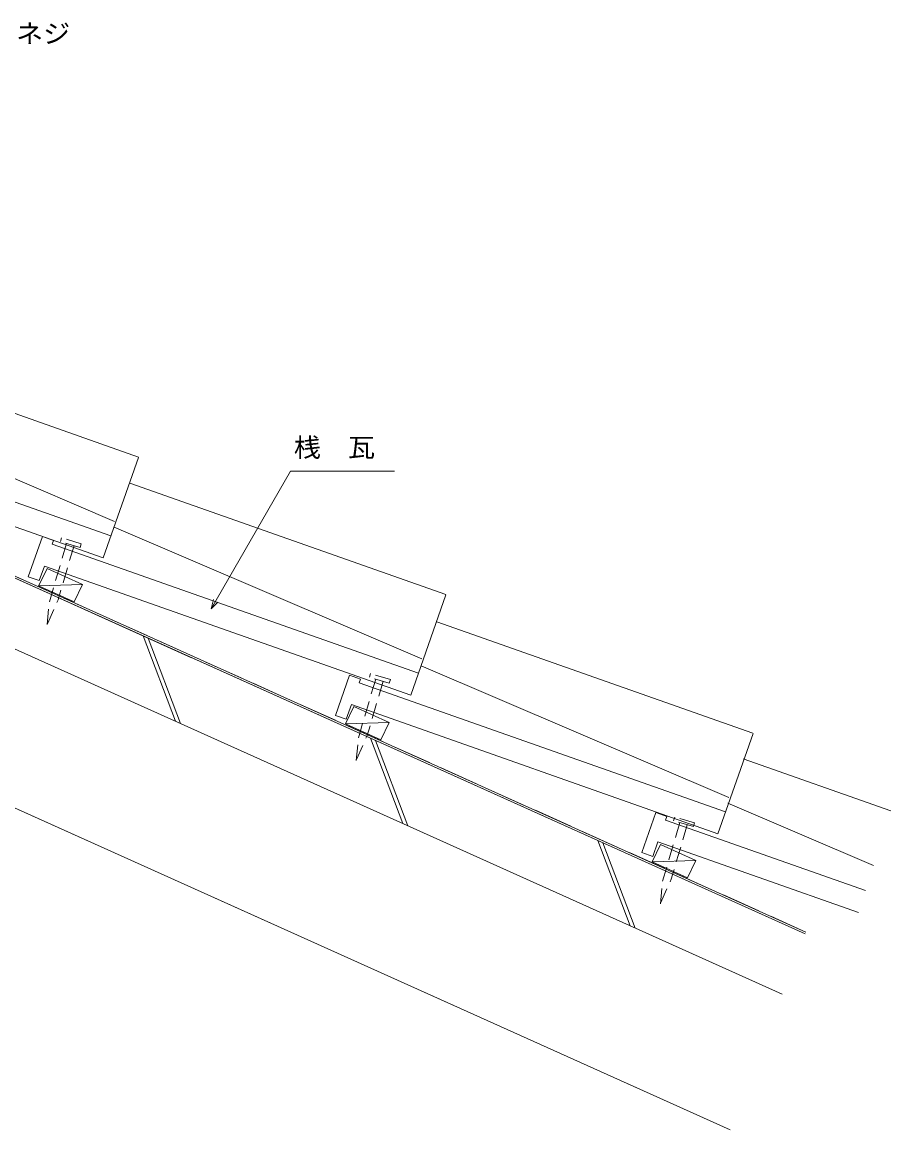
# Model space of a CAD drawing. Units: millimetres, scale not verified. Extents: x -927 to 927, y -438 to 449.
# Drawn here: x 254 to 927, y -427 to 432 of the extents above; entities that cross this region are included whole.
import ezdxf
from ezdxf.enums import TextEntityAlignment as Align

# ---------------------------------------------------------------- set-up
doc = ezdxf.new("R2010")
doc.units = ezdxf.units.MM
doc.header["$LTSCALE"] = 10
doc.linetypes.add('DASHED1', pattern=[1.8, 1.2, -0.6])
doc.linetypes.add('DASHED3', pattern=[4, 3, -1])
for name, color, linetype, lineweight in [('0-0_LAYER001', 2, 'Continuous', 18), ('0-1_LAYER002', 7, 'Continuous', 18), ('0-2_LAYER003', 2, 'Continuous', 18), ('0-3_LAYER009', 2, 'Continuous', 18)]:
    doc.layers.add(name, color=color, linetype=linetype, lineweight=lineweight)
doc.styles.add('ＭＳ ゴシック', font='')
doc.styles.get('ＭＳ ゴシック').set_extended_font_data('MS Gothic')

msp = doc.modelspace()

# ---------------------------------------------------------------- linework, layer by layer
at = {"layer": '0-0_LAYER001', "color": 4}
for p, q in [((343.98, 94.39), (98.89, 180.75)), ((325.31, 44.55), (86.84, 146.55)), ((322.63, 33.38), (38.74, 133.41)), ((582.29, -12.07), (337.2, 74.29)), ((563.62, -61.91), (325.15, 40.09)), ((278.05, 29.78), (277.05, 26.95)), ((560.94, -73.08), (277.05, 26.95)), ((273.19, 8.02), (300.56, -4.3)), ((266.44, -5.39), (294.07, -17.83)), ((300.56, -4.3), (294.07, -17.83)), ((820.29, -119.55), (575.2, -33.2)), ((801.62, -169.4), (563.15, -67.4)), ((507.56, -74.72), (496.6, -105.84)), ((516.05, -77.71), (507.56, -74.72)), ((516.05, -77.71), (515.05, -80.54)), ((798.95, -180.57), (515.05, -80.54)), ((510.93, -98.96), (504.44, -112.49)), ((510.93, -98.96), (538.29, -111.28)), ((538.29, -111.28), (531.8, -124.81)), ((504.44, -112.49), (531.8, -124.81)), ((927.14, -179.91), (812.73, -139.59)), ((913.66, -222.12), (800.68, -173.79)), ((753.57, -184.1), (752.58, -186.93)), ((907.47, -241.51), (752.58, -186.93)), ((748.67, -205.95), (742.17, -219.47)), ((901.99, -258.67), (746.59, -203.91)), ((748.67, -205.95), (776.03, -218.26)), ((742.17, -219.47), (769.54, -231.79)), ((776.03, -218.26), (769.54, -231.79))]:
    msp.add_line(p, q, dxfattribs=at)
at = {"layer": '0-0_LAYER001', "linetype": 'DASHED3'}
msp.add_line((861.36, -273.79), (0, 113.82), dxfattribs=at)
at = {"layer": '0-0_LAYER001'}
for p, q in [((0, 112.18), (860.82, -275.19)), ((400.27, -23.23), (461.84, 83.42)), ((461.84, 83.42), (526.01, 83.42)), ((300.56, -4.3), (266.44, -5.39)), ((538.29, -111.28), (504.44, -112.49)), ((776.03, -218.26), (742.17, -219.47))]:
    msp.add_line(p, q, dxfattribs=at)
at = {"layer": '0-0_LAYER001', "color": 1, "linetype": 'DASHED1'}
for p, q in [((288.27, 27.52), (274.9, -17.89)), ((294.03, 25.83), (281.65, -16.22)), ((273.42, -34.79), (281.65, -16.22)), ((273.23, -35.45), (274.9, -17.89)), ((527.86, -77.71), (514.48, -123.12)), ((533.61, -79.4), (521.23, -121.45)), ((512.81, -140.68), (514.48, -123.12)), ((513.01, -140.02), (521.23, -121.45)), ((763.58, -188.97), (750.21, -234.39)), ((769.34, -190.67), (756.95, -232.71)), ((748.54, -251.94), (750.21, -234.39)), ((748.73, -251.28), (756.95, -232.71))]:
    msp.add_line(p, q, dxfattribs=at)
at = {"layer": '0-0_LAYER001', "color": 4}
for points in [[(343.99, 93.99), (316.65, 16.4), (32.76, 116.43)], [(278.05, 29.78), (269.56, 32.77), (258.59, 1.65)], [(271.07, 9.97), (267.08, -1.35), (258.59, 1.65)], [(582.3, -12.47), (554.96, -90.06), (271.07, 9.97)], [(509.07, -97.51), (505.08, -108.83), (496.6, -105.84)], [(820.3, -119.95), (792.97, -197.54), (509.07, -97.51)], [(753.57, -184.1), (745.08, -181.11), (734.12, -212.24)], [(746.59, -203.91), (742.61, -215.23), (734.12, -212.24)]]:
    msp.add_lwpolyline(points, dxfattribs=at)
at = {"layer": '0-0_LAYER001', "color": 1, "linetype": 'DASHED1'}
for points in [[(299.67, 27.29), (284.32, 31.81), (283.48, 28.93)], [(299.67, 27.29), (298.82, 24.41), (283.48, 28.93)], [(539.25, -77.94), (523.91, -73.42), (523.06, -76.3)], [(539.25, -77.94), (538.41, -80.82), (523.06, -76.3)], [(774.98, -189.2), (759.63, -184.68), (758.78, -187.56)], [(774.98, -189.2), (774.13, -192.08), (758.78, -187.56)]]:
    msp.add_lwpolyline(points, dxfattribs=at)
at = {"layer": '0-0_LAYER001'}
msp.add_lwpolyline([(405.57, -17.93), (400.27, -23.23), (402.21, -15.99)], dxfattribs=at)
at = {"layer": '0-1_LAYER002'}
for p, q in [((400.27, -23.23), (461.84, 83.42)), ((461.84, 83.42), (542.42, 83.42)), ((0, 57.35), (842.88, -321.95)), ((266.44, -5.39), (300.56, -4.3)), ((372.6, -110.33), (347.53, -44.21)), ((351.39, -45.95), (376.47, -112.07)), ((504.44, -112.49), (538.29, -111.28)), ((548.87, -189.65), (523.79, -123.53)), ((527.66, -125.27), (552.74, -191.39)), ((725.14, -268.97), (700.06, -202.85)), ((703.93, -204.59), (729.01, -270.71)), ((742.17, -219.47), (776.03, -218.26))]:
    msp.add_line(p, q, dxfattribs=at)
for points in [[(-857.94, -272.25), (0, 113.82), (861.36, -273.79)], [(860.82, -275.19), (0, 112.18), (-857.33, -273.62)], [(266.85, -5.19), (273.19, 8.02), (300.56, -4.3), (294.07, -17.83), (266.44, -5.39), (273.19, 8.02)], [(402.21, -15.99), (400.27, -23.23), (405.57, -17.93)], [(802.5, -427.14), (0, -66.02), (-790.64, -421.81)]]:
    msp.add_lwpolyline(points, dxfattribs=at)
for points in [[(504.44, -112.49), (510.93, -98.96), (538.29, -111.28), (531.8, -124.81)], [(742.17, -219.47), (748.67, -205.95), (776.03, -218.26), (769.54, -231.79)]]:
    msp.add_lwpolyline(points, close=True, dxfattribs=at)
at = {"layer": '0-2_LAYER003'}
msp.add_line((0.76, -66.36), (802.5, -427.14), dxfattribs=at)
at = {"layer": '0-3_LAYER009'}
for p, q in [((0, 112.18), (385.13, -61.13)), ((0, 57.35), (842.88, -321.95)), ((372.6, -110.33), (347.53, -44.21)), ((376.47, -112.07), (351.39, -45.95)), ((548.87, -189.65), (523.79, -123.53)), ((552.74, -191.39), (527.66, -125.27)), ((725.14, -268.97), (700.06, -202.85)), ((729.01, -270.71), (703.93, -204.59))]:
    msp.add_line(p, q, dxfattribs=at)

# ---------------------------------------------------------------- texts
at = {"layer": '0-0_LAYER001', "color": 7, "style": 'ＭＳ ゴシック', "width": 1.05}
for s, p in [('パッキンステンレスネジ', (60.11, 411.01)), ('桟\u3000瓦', (464.39, 90.16))]:
    msp.add_text(s, height=14.66, dxfattribs=at).set_placement(p, align=Align.BOTTOM_LEFT)

doc.saveas('drawing.dxf')
